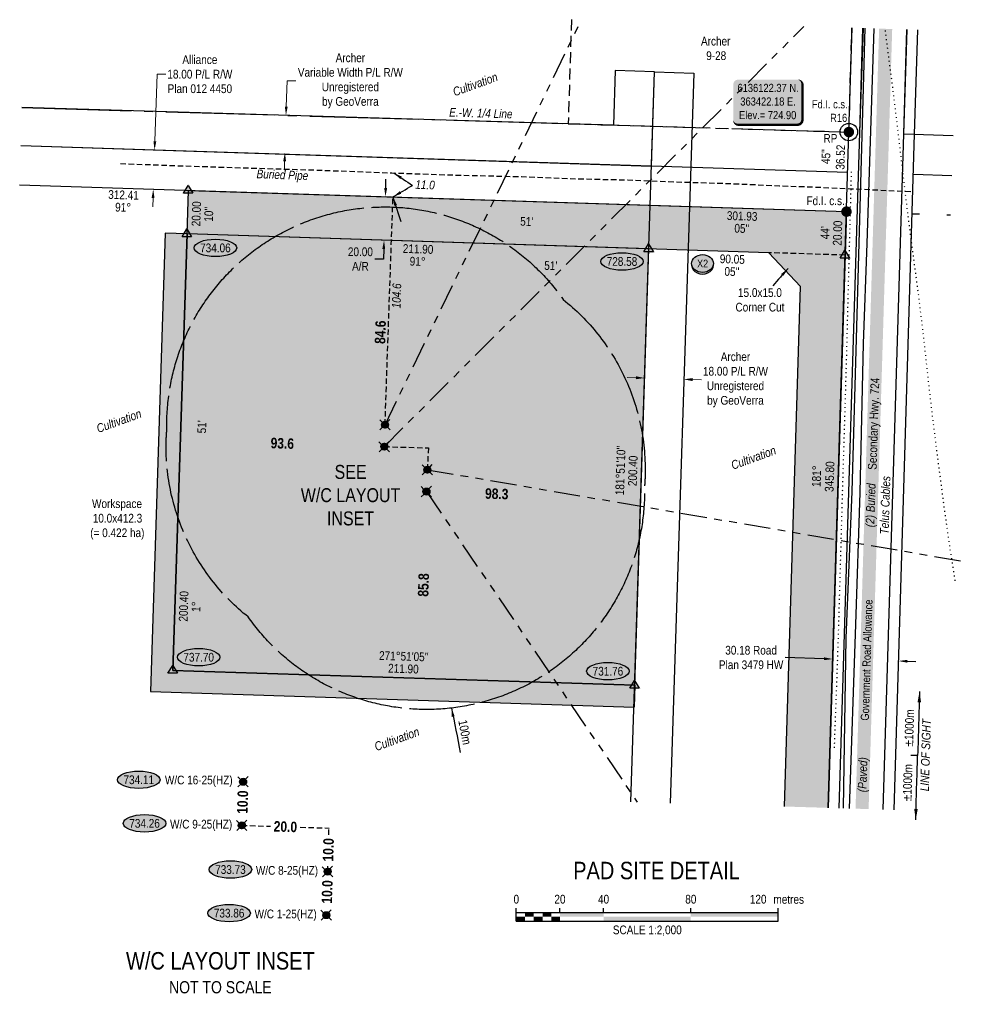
# Model space of a CAD drawing. Extents: x 360681 to 368577, y 6135146 to 6140704.
# Drawn here: x 360959 to 362044, y 6135168 to 6136285 of the extents above; entities that cross this region are included whole.
import ezdxf
from ezdxf.enums import TextEntityAlignment as Align

# ---------------------------------------------------------------- set-up
doc = ezdxf.new("R2010")
doc.units = 0
doc.header["$LTSCALE"] = 5
doc.header["$PDSIZE"] = 0.5
for name, pattern in [('foc-ACCESSROAD', [3.75, 2.5, -1.25]), ('foc-BUFFER', [16.75, 15, -1.75]), ('foc-DOT', [1, 0.2, -0.8]), ('foc-DRILLPATH', [14.75, 6, -1.75, 1.75, -1.75, 1.75, -1.75]), ('foc-QUARTERLINE', [33, 25, -3, 2, -3]), ('foc-TIELINE', [1.875, 1.25, -0.625]), ('foc-TOPO', [1, 0.2, -0.8]), ('foc-TRAV', [1.875, 1.25, -0.625]), ('UG_PIPE', [1.875, 1.25, -0.625])]:
    doc.linetypes.add(name, pattern=pattern)
doc.layers.get('Defpoints').update_dxf_attribs({"color": 9})
for name, color, linetype in [('35', 37, 'Continuous'), ('ABADATA-DRILL', 8, 'foc-DOT'), ('AS-PIPE-UG', 44, 'UG_PIPE'), ('AS-PIPE-UG-T', 44, 'Continuous'), ('AS-ROADS', 254, 'Continuous'), ('AS-TELEPHONE', 224, 'foc-TEL'), ('AS-TELEPHONE-T', 224, 'Continuous'), ('AUX-BUFFER', 7, 'foc-BUFFER'), ('DETAIL-T', 7, 'Continuous'), ('F-RW', 190, 'Continuous'), ('F-WS', 190, 'foc-ACCESSROAD'), ('L-2', 7, 'Continuous'), ('L-BD', 7, 'Continuous'), ('L-BD1', 253, 'Continuous'), ('L-MON', 1, 'Continuous'), ('L-QSEC', 8, 'foc-QUARTERLINE'), ('L-ROAD-T', 7, 'Continuous'), ('L-SEC', 7, 'Continuous'), ('L-TITLEDB', 4, 'Continuous'), ('L-TITLEDB-T', 4, 'Continuous'), ('P-CROSSINGS', 250, 'Continuous'), ('P-ELEVATION', 7, 'Continuous'), ('P-PDRILLPATH', 12, 'foc-DRILLPATH'), ('P-PROPOSED', 10, 'Continuous'), ('P-PROPOSED-H', 21, 'Continuous'), ('P-TEMP-BLUE', 146, 'Continuous'), ('P-TEMP-BLUE-T', 146, 'Continuous'), ('P-TRAV', 4, 'foc-TRAV'), ('P-TXT', 4, 'Continuous'), ('T-TIE', 201, 'foc-TIELINE'), ('T-VEGETATION CHANGE', 104, 'foc-TOPO')]:
    doc.layers.add(name, color=color, linetype=linetype)
for name, color, linetype, lineweight in [('F-RW-T', 190, 'Continuous', 9), ('F-WS-T', 190, 'Continuous', 9), ('T-TEXT', 48, 'Continuous', 18), ('T-TIE-T', 201, 'Continuous', 18)]:
    doc.layers.add(name, color=color, linetype=linetype, lineweight=lineweight)
doc.layers.add('P-TEMP-BLUE-H', color=7, linetype='Continuous', true_color=0x99e6ff)
doc.styles.add('80', font='ARIALN.TTF', dxfattribs={"height": 10})
doc.styles.add('80CG', font='ARIALN.TTF', dxfattribs={"height": 10})
doc.styles.add('80L', font='ARIALN.TTF', dxfattribs={"height": 10})
doc.styles.add('80LS', font='ARIALNI.TTF', dxfattribs={"height": 10})
doc.styles.add('BOLD', font='ARIALNB.TTF')
doc.styles.add('Crossing', font='ARIALN.TTF', dxfattribs={"height": 10})
doc.styles.add('foc-LtypeFont', font='ARIALN.TTF', dxfattribs={"height": 7.35})
doc.linetypes.add('foc-TEL', pattern='A,2,-1,["T",foc-LtypeFont,S=0.2,R=0,X=-0.425,Y=-0.75],-1.24,8', length=12.24)
doc.dimstyles.new('CG2011', dxfattribs={"dimscale": 5, "dimtxt": 9, "dimasz": 2, "dimexe": 0.2, "dimexo": 0.0625, "dimgap": 0.5, "dimtad": 0, "dimtih": 1, "dimtoh": 1, "dimzin": 0, "dimdsep": 46, "dimtxsty": '80CG', "dimcen": 0.1, "dimse1": 1, "dimse2": 1, "dimclrd": 256, "dimclrt": 256, "dimaunit": 1, "dimadec": 4, "dimazin": 0, "dimtfac": 0.06, "dimtofl": 0, "dimtmove": 0, "dimatfit": 1, "dimfxl": 0.2, "dimtolj": 1, "dimtzin": 0, "dimlwd": -1, "dimarcsym": 0})
doc.dimstyles.new('COMPASS', dxfattribs={"dimscale": 5, "dimtxt": 10, "dimasz": 2.5, "dimexe": 0.2, "dimexo": 0.0625, "dimgap": 0.5, "dimtad": 0, "dimtih": 1, "dimtoh": 1, "dimzin": 0, "dimdsep": 46, "dimtxsty": '80', "dimcen": 0.1, "dimse1": 1, "dimse2": 1, "dimclrd": 256, "dimclrt": 256, "dimaunit": 1, "dimadec": 4, "dimazin": 0, "dimtfac": 0.06, "dimtofl": 0, "dimtmove": 0, "dimatfit": 1, "dimfxl": 0.2, "dimtolj": 1, "dimtzin": 0, "dimlwd": -1, "dimarcsym": 0})
doc.dimstyles.new('Compass 5 000', dxfattribs={"dimscale": 5, "dimtxt": 9, "dimasz": 2, "dimexe": 0.2, "dimexo": 0.0625, "dimgap": 0.5, "dimtad": 0, "dimtih": 1, "dimtoh": 1, "dimzin": 0, "dimdsep": 46, "dimtxsty": '80CG', "dimcen": 0.1, "dimse1": 1, "dimse2": 1, "dimclrd": 256, "dimclrt": 256, "dimaunit": 1, "dimadec": 4, "dimazin": 0, "dimtfac": 0.06, "dimtofl": 0, "dimtmove": 0, "dimatfit": 1, "dimfxl": 0.2, "dimtolj": 1, "dimtzin": 0, "dimlwd": -1, "dimarcsym": 0})

# ---------------------------------------------------------------- blocks, each defined once
blk = doc.blocks.new('WC')
at = {"layer": 'L-MON'}
h = blk.add_hatch(color=255, dxfattribs=at)
h.dxf.hatch_style = 1
edge = h.paths.add_edge_path()
edge.add_arc((0, 0), 0.9, 0, 360)
at = {"layer": 'L-MON', "color": 240, "flags": 128}
for points in [[(-0.62, 0.5), (-1.23, 1.12)], [(0.52, 0.61), (1.13, 1.21)], [(-1.18, -1.18), (-0.56, -0.57)], [(1.16, -1.18), (0.56, -0.57)]]:
    blk.add_lwpolyline(points, dxfattribs=at)
at = {"layer": 'L-MON', "color": 240}
for radius in [0.8, 0.373]:
    blk.add_circle((0, 0), radius, dxfattribs=at)
blk = doc.blocks.new('*D497')
at = {"layer": 'Defpoints', "color": 0, "transparency": 16777216}
for p in [(361086.4, 6136136.2), (361084.9, 6136091.2), (361112.6, 6136090.3)]:
    blk.add_point(p, dxfattribs=at)
at = {"layer": 'F-RW-T', "transparency": 16777216}
for p, q in [((361114.4, 6136145.3), (361116.9, 6136222.2)), ((361116.9, 6136222.2), (361126.9, 6136222.2)), ((361112.3, 6136080.3), (361112, 6136070.3))]:
    blk.add_line(p, q, dxfattribs=at)
for points in [[(361112.8, 6136145.3), (361116.1, 6136145.2), (361114.1, 6136135.3)], [(361110.7, 6136080.4), (361114, 6136080.3), (361112.6, 6136090.3)]]:
    blk.add_solid(points, dxfattribs=at)
at = {"layer": 'F-RW-T', "transparency": 16777216, "insert": (361166, 6136222.2), "char_height": 10, "attachment_point": 5, "style": '80CG'}
blk.add_mtext('\\A1;Alliance\\P18.00 P/L R/W\\PPlan 012 4450', dxfattribs=at)
blk = doc.blocks.new('*D496')
at = {"layer": 'Defpoints', "color": 0, "transparency": 16777216}
for p in [(361012.7, 6136182.7), (361264.7, 6136175.1), (361011.5, 6136139.8)]:
    blk.add_point(p, dxfattribs=at)
at = {"layer": 'F-RW-T', "transparency": 16777216}
for p, q in [((361265, 6136185.1), (361265.9, 6136214.5)), ((361265.9, 6136214.5), (361275.9, 6136214.5)), ((361263.2, 6136122.3), (361262.9, 6136112.3))]:
    blk.add_line(p, q, dxfattribs=at)
for points in [[(361263.4, 6136185.2), (361266.7, 6136185.1), (361264.7, 6136175.1)], [(361261.5, 6136122.4), (361264.8, 6136122.3), (361263.5, 6136132.3)]]:
    blk.add_solid(points, dxfattribs=at)
at = {"layer": 'F-RW-T', "transparency": 16777216, "insert": (361338.5, 6136214.5), "char_height": 10, "attachment_point": 5, "style": '80CG'}
blk.add_mtext('\\A1;Archer\\PVariable Width P/L R/W\\PUnregistered\\Pby GeoVerra', dxfattribs=at)
blk = doc.blocks.new('*D495')
at = {"layer": 'Defpoints', "color": 0, "transparency": 16777216}
for p in [(361399.4, 6136081.1), (361377.1, 6136031.8), (361397.8, 6136031.1)]:
    blk.add_point(p, dxfattribs=at)
at = {"layer": 'P-TXT', "transparency": 16777216}
for p, q in [((361379, 6136091.7), (361379.3, 6136101.7)), ((361376.7, 6136021.8), (361376.4, 6136010.2)), ((361376.4, 6136010.2), (361366.4, 6136010.2))]:
    blk.add_line(p, q, dxfattribs=at)
for points in [[(361377.3, 6136091.8), (361380.7, 6136091.7), (361378.7, 6136081.7)], [(361375.1, 6136021.8), (361378.4, 6136021.7), (361377.1, 6136031.8)]]:
    blk.add_solid(points, dxfattribs=at)
at = {"layer": 'P-TXT', "transparency": 16777216, "insert": (361350, 6136010.2), "char_height": 10, "attachment_point": 5, "style": '80CG'}
blk.add_mtext('\\A1;20.00\\PA/R', dxfattribs=at)
blk = doc.blocks.new('*U498')
at = {"layer": '35', "color": 3}
blk.add_circle((0, 0), 10, dxfattribs=at)
at = {"layer": '35', "color": 3, "style": '80'}
blk.add_attdef('RP_001', (-29.1, -12.2), '', height=10, dxfattribs=at)
blk = doc.blocks.new('xing2')
h = blk.add_hatch(color=50)
h.dxf.hatch_style = 1
edge = h.paths.add_edge_path()
edge.add_ellipse((0, 0), major_axis=(-12.5, 0), ratio=0.816297, start_angle=0, end_angle=360)
h = blk.add_hatch(color=250)
h.dxf.hatch_style = 1
edge = h.paths.add_edge_path()
edge.add_ellipse((0, -2), major_axis=(-12.5, 0), ratio=0.816297, start_angle=0, end_angle=180)
edge.add_line((12.5, -2), (12.5, 0))
edge.add_ellipse((0, 0), major_axis=(-12.5, 0), ratio=0.816297, start_angle=0, end_angle=180, ccw=False)
edge.add_line((-12.5, 0), (-12.5, -2))
at = {"color": 250}
blk.add_ellipse((0, 0), major_axis=(-12.5, 0), ratio=0.816297, dxfattribs=at)
blk.add_ellipse((0, -2), major_axis=(-12.5, 0), ratio=0.816297, start_param=0, end_param=3.141593, dxfattribs=at)
at = {"color": 250, "style": 'Crossing'}
blk.add_attdef('CROSSING', text='', height=9, dxfattribs=at).set_placement((0.1, 0), align=Align.MIDDLE_CENTER)
at = {"color": 250, "style": 'Crossing', "flags": 1}
for tag, p in [('OWNER', (0.1, -12.5)), ('DESCRIPTION', (0.1, -25.8)), ('LOCATION', (0.1, -39.3)), ('DWG_REF', (0.1, -52.8))]:
    blk.add_attdef(tag, text='', height=9, dxfattribs=at).set_placement(p, align=Align.MIDDLE_CENTER)
blk = doc.blocks.new('fdia')
at = {"color": 255, "const_width": 1}
blk.add_lwpolyline([(-0.5, 0, 1), (0.5, 0, 1)], format="xyb", close=True, dxfattribs=at)
blk = doc.blocks.new('Fdiaa')
blk.add_blockref('fdia', (0, 0))
blk = doc.blocks.new('fdib')
at = {"color": 1, "const_width": 1.6}
blk.add_lwpolyline([(-0.4, 0, 1), (0.4, 0, 1)], format="xyb", close=True, dxfattribs=at)
at = {"color": 1}
blk.add_circle((0, 0), 0.8, dxfattribs=at)
blk = doc.blocks.new('Fdibb')
blk.add_blockref('fdib', (0, 0))
blk = doc.blocks.new('fdicc')
for name in ['Fdibb', 'Fdiaa']:
    blk.add_blockref(name, (0, 0))
blk = doc.blocks.new('FDI')
blk.add_blockref('fdicc', (0, 0))
blk = doc.blocks.new('TRIA')
blk.add_hatch(color=255).paths.add_polyline_path([(-0.04, 1.52), (-1.47, -0.87), (1.39, -0.87)])
blk = doc.blocks.new('TRIAA')
blk.add_blockref('TRIA', (0, 0))
blk = doc.blocks.new('TRIB')
at = {"color": 1}
blk.add_lwpolyline([(-1.12, -0.67), (-0.04, 1.13), (1.04, -0.67)], close=True, dxfattribs=at)
blk = doc.blocks.new('TRIBB')
blk.add_blockref('TRIB', (0, 0))
blk = doc.blocks.new('TRICC')
for name in ['TRIAA', 'TRIBB']:
    blk.add_blockref(name, (0, 0))
blk = doc.blocks.new('plspike')
blk.add_blockref('TRICC', (0, 0))
blk = doc.blocks.new('*U485')
h = blk.add_hatch(color=254)
edge = h.paths.add_edge_path()
edge.add_line((-36.5, -28.5), (36.5, -28.5))
edge.add_arc((36.5, -22.5), 6, 270, 360)
edge.add_line((42.5, -22.5), (42.5, 21))
edge.add_arc((36.5, 21), 6, 0, 90)
edge.add_line((36.5, 27), (-36.5, 27))
edge.add_arc((-36.5, 21), 6, 90, 180)
edge.add_line((-42.5, 21), (-42.5, -22.5))
edge.add_arc((-36.5, -22.5), 6, 180, 270)
at = {"color": 1, "flags": 128}
blk.add_lwpolyline([(-36.5, -28.5, 3, 3, 0), (36.5, -28.5, 3, 3, 0.414214), (42.5, -22.5, 3, 3, 0), (42.5, 21, 3, 0, 0.414214), (36.5, 27, 0, 0, 0), (-36.5, 27, 0, 0, 0.414214), (-42.5, 21, 0, 0, 0), (-42.5, -22.5, 0, 3, 0.414214)], format="xyseb", close=True, dxfattribs=at)
blk.add_lwpolyline([(-36.3, -24.2, 0, 10, 0), (0, 0, 5, 5, 0)], format="xyseb", dxfattribs=at)
at = {"color": 1, "style": '80'}
blk.add_attdef('ENTER_TEXT_001', (-36, -5), '', height=10, dxfattribs=at)
blk = doc.blocks.new('*D499')
at = {"layer": 'Defpoints', "color": 0, "transparency": 16777216}
for p in [(361891.3, 6135546.1), (361891.4, 6135551.5), (361966.7, 6135543.8)]:
    blk.add_point(p, dxfattribs=at)
at = {"layer": 'L-TITLEDB-T', "transparency": 16777216}
for p, q in [((361881.4, 6135551.8), (361836.8, 6135553.2)), ((361976.9, 6135548.9), (361986.8, 6135548.6))]:
    blk.add_line(p, q, dxfattribs=at)
for points in [[(361881.5, 6135553.5), (361881.4, 6135550.2), (361891.4, 6135551.5)], [(361976.9, 6135550.6), (361976.8, 6135547.3), (361966.9, 6135549.2)]]:
    blk.add_solid(points, dxfattribs=at)
at = {"layer": 'L-TITLEDB-T', "transparency": 16777216, "insert": (361797.8, 6135553.2), "char_height": 10, "attachment_point": 5, "style": '80CG'}
blk.add_mtext('\\A1;30.18 Road\\PPlan 3479 HW', dxfattribs=at)
blk = doc.blocks.new('*D500')
at = {"layer": 'Defpoints', "color": 0, "transparency": 16777216}
for p in [(361676.2, 6135885.2), (361721.1, 6135883.8), (361720.8, 6135872.3)]:
    blk.add_point(p, dxfattribs=at)
at = {"layer": 'F-RW-T', "transparency": 16777216}
for p, q in [((361665.8, 6135874.1), (361655.8, 6135874.4)), ((361730.8, 6135872), (361740.8, 6135871.7))]:
    blk.add_line(p, q, dxfattribs=at)
for points in [[(361665.9, 6135875.8), (361665.7, 6135872.4), (361675.8, 6135873.8)], [(361730.8, 6135873.7), (361730.7, 6135870.3), (361720.8, 6135872.3)]]:
    blk.add_solid(points, dxfattribs=at)
at = {"layer": 'F-RW-T', "transparency": 16777216, "insert": (361779.9, 6135871.7), "char_height": 10, "attachment_point": 5, "style": '80CG'}
blk.add_mtext('\\A1;Archer\\P18.00 P/L R/W\\PUnregistered\\Pby GeoVerra', dxfattribs=at)
blk = doc.blocks.new('we')
at = {"layer": 'P-ELEVATION'}
h = blk.add_hatch(color=111, dxfattribs=at)
h.dxf.hatch_style = 1
edge = h.paths.add_edge_path()
edge.add_ellipse((0, 0), major_axis=(-24.4, 0), ratio=0.410256, start_angle=0, end_angle=360)
at = {"layer": 'P-ELEVATION', "color": 7, "flags": 128}
blk.add_lwpolyline([(0, 0, 12.5, 0, 0), (-12.4, -6.4, 0, 0, 0)], format="xyseb", dxfattribs=at)
at = {"layer": 'P-ELEVATION', "color": 7}
blk.add_ellipse((0, 0), major_axis=(-24.4, 0), ratio=0.410256, dxfattribs=at)
at = {"layer": 'P-ELEVATION', "style": '80'}
blk.add_attdef('ELEVATION', text='', height=10, dxfattribs=at).set_placement((0, 0), align=Align.MIDDLE_CENTER)
blk = doc.blocks.new('*U376')
at = {"color": 0}
for p, q in [((-150, 0), (-150, 15)), ((-100, 10), (-100, 15)), ((-50, 10), (-50, 15)), ((50, 10), (50, 15)), ((150.2, 0), (150.2, 15)), ((-150, 10), (150.2, 10)), ((-150, 0), (150.2, 0))]:
    blk.add_line(p, q, dxfattribs=at)
for points in [[(-150, 5), (-140, 5), (-150, 0), (-140, 0)], [(-140, 10), (-130, 10), (-140, 5), (-130, 5)], [(-130, 5), (-120, 5), (-130, 0), (-120, 0)], [(-120, 10), (-110, 10), (-120, 5), (-110, 5)], [(-110, 5), (-100, 5), (-110, 0), (-100, 0)], [(-100, 10), (-50, 10), (-100, 5), (-50, 5)], [(-50, 5), (50, 5), (-50, 0), (50, 0)], [(50, 10), (150.2, 10), (50, 5), (150.2, 5)]]:
    blk.add_solid(points, dxfattribs=at)
at = {"color": 0, "style": '80'}
blk.add_text('metres', height=10, dxfattribs=at).set_placement((162.2, 20), align=Align.CENTER)
at = {"color": 0, "char_height": 10, "style": '80'}
for s, insert, attachment_point in [('0', (-150, 30.2), 2), ('20', (-100, 30.2), 2), ('40', (-50, 30.2), 2), ('80', (50, 30.2), 2), ('120', (136.7, 30.2), 3), ('SCALE 1:2,000', (0.1, -5), 2)]:
    blk.add_mtext(s, dxfattribs=dict(at, insert=insert, attachment_point=attachment_point))

msp = doc.modelspace()

# ---------------------------------------------------------------- hatches: boundary and pattern name
at = {"layer": 'P-PROPOSED-H'}
h = msp.add_hatch(color=256, dxfattribs=at)
h.dxf.hatch_style = 1
h.paths.add_polyline_path([(361151.274, 6136039.062), (361152.887, 6136089.032), (361907.111, 6136064.652), (361886.225, 6135380.824), (361836.262, 6135382.345), (361854.447, 6135978.826), (361818.109, 6136017.52)])
h = msp.add_hatch(color=256, dxfattribs=at)
h.dxf.hatch_style = 1
h.paths.add_polyline_path([(361680.604, 6136021.955), (361151.274, 6136039.062), (361135.114, 6135538.477), (361664.436, 6135521.36)])
at = {"layer": 'P-TEMP-BLUE-H'}
h = msp.add_hatch(color=256, dxfattribs=at)
h.dxf.hatch_style = 1
h.paths.add_polyline_path([(361664.436, 6135521.36), (361663.603, 6135496.381), (361664.436, 6135521.36), (361135.114, 6135538.477), (361151.274, 6136039.062), (361126.294, 6136039.864), (361109.328, 6135514.305), (361663.603, 6135496.381)])

# ---------------------------------------------------------------- linework, layer by layer
msp.add_line((361988.68, 6135440.7), (361980.802, 6135440.941))
at = {"layer": 'ABADATA-DRILL', "flags": 128}
msp.add_lwpolyline([(362031.697, 6135641.326), (362025.499, 6135681.079), (362018.746, 6135728.91), (362012.521, 6135776.849), (362006.419, 6135824.71), (362000.875, 6135872.804), (361995.692, 6135920.461), (361989.914, 6135968.287), (361983.514, 6136016.232), (361977.26, 6136064.023), (361971.59, 6136112.096), (361965.92, 6136160.168), (361959.981, 6136208.475), (361953.803, 6136256.288), (361951.508, 6136274.279)], dxfattribs=at)
at = {"layer": 'AS-PIPE-UG', "flags": 128}
msp.add_lwpolyline([(361075.036, 6136119.812), (361148.134, 6136117.03), (361305.251, 6136112.107), (361385.884, 6136109.032), (361449.829, 6136106.815), (361534.674, 6136104.755), (361598.549, 6136102.295), (361656.379, 6136101.005), (361719.451, 6136098.5), (361778.606, 6136096.662), (361830.444, 6136094.327), (361871.404, 6136092.822), (361912.359, 6136090.937), (361982.314, 6136087.61)], dxfattribs=at)
at = {"layer": 'AS-ROADS', "const_width": 14.996, "flags": 128}
msp.add_lwpolyline([(361952.033, 6136274.263), (361924.998, 6135379.644)], dxfattribs=at)
at = {"layer": 'AS-TELEPHONE', "flags": 128}
for points in [[(361903.771, 6135380.29), (361906.931, 6135575.572), (361913.719, 6135743.625), (361918.134, 6135905.247), (361921.479, 6136028.58), (361928.641, 6136274.96)], [(361910.631, 6135380.082), (361917.841, 6135591.082), (361922.666, 6135742.532), (361926.596, 6135913.377), (361930.861, 6136028.027), (361938.952, 6136274.653)]]:
    msp.add_lwpolyline(points, dxfattribs=at)
at = {"layer": 'AUX-BUFFER', "color": 251, "linetype": 'foc-BUFFER', "flags": 128}
msp.add_lwpolyline([(361582.432, 6135963.889, -0.22808568), (361676.416, 6135768.58, -0.02016155), (361675.604, 6135748.448, -0.00485293), (361675.651, 6135743.597, -0.73235681), (361221.318, 6135599.779, -0.22806803), (361127.347, 6135795.077, -0.02008692), (361128.153, 6135815.134, -0.0049298), (361128.105, 6135820.062, -0.73234185)], format="xyb", close=True, dxfattribs=at)
at = {"layer": 'F-RW', "flags": 128}
for points in [[(360960.73, 6136140.282), (361683.66, 6136116.896), (361687.158, 6136225.034), (361642.195, 6136226.488), (361640.172, 6136163.968), (360962.148, 6136184.158)], [(361660.087, 6135387.706), (361687.174, 6136225.033), (361732.138, 6136223.575), (361705.054, 6135386.338)], [(361908.443, 6136109.62), (360960.729, 6136140.246)], [(362027.889, 6136105.759), (361983.835, 6136107.183)], [(360959.276, 6136095.282), (361907.073, 6136064.654)], [(361982.467, 6136062.216), (361990.683, 6136061.951)], [(362021.98, 6136060.939), (362026.435, 6136060.795)]]:
    msp.add_lwpolyline(points, dxfattribs=at)
at = {"layer": 'F-WS'}
msp.add_lwpolyline([(361591.831, 6136284.991), (361588.271, 6136165.463), (361909.854, 6136155.885), (361913.414, 6136275.413)], dxfattribs=at)
at = {"layer": 'L-QSEC'}
for p, q in [((360962.146, 6136184.111), (361922.42, 6136155.51)), ((361972.678, 6136153.854), (362029.384, 6136152.021))]:
    msp.add_line(p, q, dxfattribs=at)
at = {"layer": 'L-SEC'}
for p, q in [((361922.419, 6136155.502), (361926.057, 6136275.037)), ((361922.42, 6136155.51), (361926.451, 6136275.025)), ((361972.677, 6136153.815), (361976.715, 6136273.528)), ((361972.682, 6136153.973), (361976.321, 6136273.54)), ((361898.833, 6135380.441), (361922.419, 6136155.502)), ((361949.096, 6135378.911), (361972.682, 6136153.973))]:
    msp.add_line(p, q, dxfattribs=at)
at = {"layer": 'L-TITLEDB', "flags": 128}
for points in [[(361909.854, 6136155.885), (361913.491, 6136275.411)], [(361985.248, 6136153.59), (361988.886, 6136273.166)], [(361886.225, 6135380.824), (361909.854, 6136155.885)], [(361961.661, 6135378.529), (361985.248, 6136153.59)]]:
    msp.add_lwpolyline(points, dxfattribs=at)
at = {"layer": 'P-PDRILLPATH'}
for p, q in [((361378.259, 6135820.252), (361603.402, 6136284.647)), ((361377.451, 6135795.272), (361858.428, 6136277.051)), ((361426.603, 6135768.677), (362043.545, 6135663.121)), ((361425.795, 6135743.697), (361667.165, 6135387.491))]:
    msp.add_line(p, q, dxfattribs=at)
at = {"layer": 'P-PROPOSED', "flags": 128}
msp.add_lwpolyline([(361836.262, 6135382.345), (361854.447, 6135978.826), (361818.109, 6136017.52), (361151.274, 6136039.062), (361152.887, 6136089.032), (361907.111, 6136064.652), (361886.225, 6135380.824)], dxfattribs=at)
msp.add_lwpolyline([(361680.604, 6136021.955), (361151.274, 6136039.062), (361135.114, 6135538.477), (361664.436, 6135521.36), (361680.604, 6136021.955)], close=True, dxfattribs=at)
at = {"layer": 'P-TEMP-BLUE', "flags": 128}
msp.add_lwpolyline([(361664.436, 6135521.36), (361663.603, 6135496.381), (361664.436, 6135521.36), (361135.114, 6135538.477), (361151.274, 6136039.062), (361126.294, 6136039.864), (361109.328, 6135514.305), (361663.603, 6135496.381)], close=True, dxfattribs=at)
at = {"layer": 'P-TRAV'}
msp.add_line((361905.549, 6136014.695), (361818.109, 6136017.52), dxfattribs=at)
at = {"layer": 'T-TIE', "flags": 128}
for points in [[(361378.266, 6135820.247), (361387.324, 6136081.449)], [(361377.404, 6135795.095), (361427.881, 6135793.687)], [(361427.881, 6135793.687), (361426.801, 6135768.642)]]:
    msp.add_lwpolyline(points, dxfattribs=at)
at = {"layer": 'T-VEGETATION CHANGE', "flags": 128}
msp.add_lwpolyline([(361893.379, 6135449.637), (361897.784, 6135571.187), (361902.726, 6135743.665), (361906.656, 6135873.28), (361912.924, 6136111.99)], dxfattribs=at)

# ---------------------------------------------------------------- block references
at = {"layer": 'DETAIL-T'}
ref = msp.add_blockref('*U485', (361816.979, 6136190.864), dxfattribs=dict(at, xscale=0.9326618157486495, yscale=0.9326618157486495, zscale=0.9326618157486495))
ref.add_attrib('ENTER_TEXT_001', '6136122.37 N.', (361782.195, 6136201.844), dxfattribs={"layer": '0', "color": 1, "height": 9.32662, "style": '80'})
ref.add_attrib('ENTER_TEXT_002', '363422.18 E.', (361785.437, 6136186.261), dxfattribs={"layer": '0', "color": 1, "height": 9.32662, "style": '80'})
ref.add_attrib('ENTER_TEXT_003', 'Elev.= 724.90', (361783.996, 6136170.679), dxfattribs={"layer": '0', "color": 1, "height": 9.32662, "style": '80'})
at = {"layer": 'L-2'}
msp.add_blockref('*U376', (361678.721, 6135250.866), dxfattribs=at)
at = {"layer": 'L-MON'}
for name, p, xscale, yscale, zscale in [('FDI', (361909.854, 6136155.885), 4.998586300000009, 4.998586300000009, 4.998586300000009), ('plspike', (361152.869, 6136089.015), 4.998586300000009, 4.998586300000009, 4.998586300000009), ('FDI', (361907.111, 6136064.652), 4.998586300000009, 4.998586300000009, 4.998586300000009), ('plspike', (361151.254, 6136039.073), 4.998586300000009, 4.998586300000009, 4.998586300000009), ('plspike', (361680.578, 6136021.963), 4.998586300000009, 4.998586300000009, 4.998586300000009), ('plspike', (361905.549, 6136014.695), 4.998586300000009, 4.998586300000009, 4.998586300000009), ('WC', (361378.266, 6135820.247), 4.998586300000009, 4.998586300000009, 4.998586300000009), ('WC', (361377.404, 6135795.095), 4.998586300000009, 4.998586300000009, 4.998586300000009), ('WC', (361426.801, 6135768.642), 4.998586300000009, 4.998586300000009, 4.998586300000009), ('WC', (361425.721, 6135743.597), 4.998586300000009, 4.998586300000009, 4.998586300000009), ('plspike', (361135.072, 6135538.476), 4.998586300000009, 4.998586300000009, 4.998586300000009), ('plspike', (361664.396, 6135521.366), 4.998586300000009, 4.998586300000009, 4.998586300000009), ('WC', (361215.603, 6135410.691), 4.998586300000011, 4.998586300000011, 4.998586300000011), ('WC', (361214.088, 6135360.721), 4.998586300000011, 4.998586300000011, 4.998586300000011), ('WC', (361310.978, 6135257.761), 4.998586300000011, 4.998586300000011, 4.998586300000011)]:
    msp.add_blockref(name, p, dxfattribs=dict(at, xscale=xscale, yscale=yscale, zscale=zscale))
at = {"layer": 'P-CROSSINGS', "xscale": 0.99971726, "yscale": 0.99971726, "zscale": 0.99971726}
msp.add_blockref('xing2', (361742.139, 6136005.084), dxfattribs=at).add_auto_attribs({'CROSSING': 'X2'})
at = {"layer": 'P-ELEVATION', "xscale": 0.99971726, "yscale": 0.99971726, "zscale": 0.99971726}
for p, values in [((361183.819, 6136023.026), {'ELEVATION': '734.06'}), ((361649.817, 6136007.462), {'ELEVATION': '728.58'}), ((361164.634, 6135553.59), {'ELEVATION': '737.70'}), ((361633.707, 6135537.545), {'ELEVATION': '731.76'}), ((361095.946, 6135413.038), {'ELEVATION': '734.11'}), ((361102.635, 6135363.068), {'ELEVATION': '734.26'}), ((361201.055, 6135310.073), {'ELEVATION': '733.73'}), ((361199.525, 6135260.108), {'ELEVATION': '733.86'})]:
    msp.add_blockref('we', p, dxfattribs=at).add_auto_attribs(values)

# ---------------------------------------------------------------- texts
at = {"rotation": 88.245408, "style": '80'}
for s, insert, char_height, width, attachment_point in [('%%P1000m', (361978.499, 6135451.014), 9.9972, 42.09931, 4), ('\\pi6.3741;{\\fArial Narrow|b0|i1|c0|p34;LINE OF SIGH\\T1.55;T}', (361991.313, 6135393.719), 9.99717, 99.31984, 1), ('%%P1000m', (361977.887, 6135431.029), 9.9972, 42.09931, 6)]:
    msp.add_mtext(s, dxfattribs=dict(at, insert=insert, char_height=char_height, width=width, attachment_point=attachment_point))
at = {"layer": 'AS-PIPE-UG-T', "insert": (361231.243, 6136113.013), "char_height": 9.99717, "attachment_point": 1, "rotation": 357.794474, "style": '80L'}
msp.add_mtext_dynamic_manual_height_columns('{\\fArial Narrow|b0|i1|c0|p34;Buried Pipe}', width=59.03588, gutter_width=50, heights=[0], dxfattribs=at)
at = {"layer": 'AS-TELEPHONE-T', "insert": (361928.538, 6135689.211), "char_height": 9.99717, "attachment_point": 1, "rotation": 88.25083, "style": '80L'}
msp.add_mtext_dynamic_manual_height_columns('\\pi13.729;{\\fArial Narrow|b0|i1|c0|p34;(2) Buried \\P\\pi5.972;Telus Cables}', width=77.32787, gutter_width=50, heights=[0], dxfattribs=at)
at = {"layer": 'AUX-BUFFER', "insert": (361471.954, 6135482.565), "char_height": 9.9972, "attachment_point": 1, "rotation": 281.057466, "style": '80L'}
msp.add_mtext_dynamic_manual_height_columns('100m', width=6.84691, gutter_width=45, heights=[0], dxfattribs=at)
at = {"layer": 'DETAIL-T', "color": 3, "attachment_point": 5, "style": '80CG'}
for s, insert, char_height, width in [('SEE\\PW/C LAYOUT\\PINSET', (361338.7, 6135739.343), 15.9955, 137.59908), ('PAD SITE DETAIL', (361689.38, 6135308.814), 20, 217.10814), ('W/C LAYOUT INSET\\P{\\H0.7x;NOT TO SCALE}', (361189.498, 6135191.649), 19.99435, 232.24791)]:
    msp.add_mtext(s, dxfattribs=dict(at, insert=insert, char_height=char_height, width=width))
at = {"layer": 'F-WS-T', "insert": (361736.063, 6136265.142), "char_height": 9.99717, "attachment_point": 1, "style": '80L'}
msp.add_mtext_dynamic_manual_height_columns('\\pi4.3212;Archer\\P\\pi10.292;9-28', width=42.52773, gutter_width=50, heights=[0], dxfattribs=at)
at = {"layer": 'L-BD', "style": '80L'}
for s, p in [('312.41', (361078.501, 6136083.784)), ('91°', (361078.041, 6136069.545))]:
    msp.add_text(s, height=9.9972, rotation=358.1491, dxfattribs=at).set_placement(p, align=Align.MIDDLE)
at = {"layer": 'L-BD', "color": 3, "style": 'BOLD'}
for s, rotation, p in [('84.6', 88.1502, (361372.829, 6135926.359)), ('93.6', 358.1489, (361260.523, 6135798.868)), ('98.3', 358.1489, (361506.279, 6135740.991)), ('85.8', 88.1502, (361422.256, 6135636.45))]:
    msp.add_text(s, height=11.9966, rotation=rotation, dxfattribs=at).set_placement(p, align=Align.MIDDLE)
at = {"layer": 'L-BD', "char_height": 9.99717, "attachment_point": 1, "style": '80L'}
for s, width, insert in [('W/C 16-25(HZ)', 77.59266, (361125.979, 6135417.755)), ('W/C 9-25(HZ)', 70.67299, (361131.828, 6135367.116)), ('W/C 1-25(HZ)', 70.67299, (361228.718, 6135264.156))]:
    msp.add_mtext_dynamic_manual_height_columns(s, width=width, gutter_width=50, heights=[0], dxfattribs=dict(at, insert=insert))
at = {"layer": 'L-BD', "color": 3, "char_height": 11.99661, "attachment_point": 1, "rotation": 88.246069, "style": '80L'}
for insert in [(361208.55, 6135374.221), (361305.44, 6135271.261)]:
    msp.add_mtext_dynamic_manual_height_columns('{\\fArial Narrow|b1|i0|c0|p34;10.0}', width=26.20731, gutter_width=50, heights=[0], dxfattribs=dict(at, insert=insert))
at = {"layer": 'L-BD', "color": 3, "char_height": 11.99661, "attachment_point": 5, "style": '80L', "bg_fill": 3, "box_fill_scale": 1.1, "bg_fill_color": 256, "bg_fill_transparency": 0}
for s, insert, rotation in [('{\\fArial Narrow|b1|i0|c0|p34;20.0}', (361264.062, 6135359.19), 358.246069), ('{\\fArial Narrow|b1|i0|c0|p34;10.0}', (361313.273, 6135332.708), 88.246069)]:
    msp.add_mtext_dynamic_manual_height_columns(s, width=26.20731, gutter_width=50, heights=[0], dxfattribs=dict(at, insert=insert, rotation=rotation))
at = {"layer": 'L-BD1', "style": '80L'}
for s, height, rotation, p in [('20.00', 9.9972, 88.151, (361161.938, 6136062.122)), ("10''", 9.9972, 88.151, (361176.176, 6136061.662)), ("51'", 9.9972, 358.1491, (361540.636, 6136053.311)), ('301.93', 9.9972, 358.1491, (361787.524, 6136059.587)), ('05"', 9.9972, 358.1491, (361787.064, 6136045.348)), ("44'", 9.9972, 88.2401, (361882.612, 6136040.403)), ('20.00', 9.9972, 88.2401, (361896.851, 6136039.965)), ('211.90', 9.9972, 358.1489, (361416.119, 6136021.768)), ('90.05', 9.9972, 358.1489, (361776.281, 6136010.133)), ('91°', 9.9972, 358.1489, (361415.659, 6136007.529)), ("51'", 9.9972, 358.1489, (361568.21, 6136002.601)), ("05''", 9.9972, 358.1489, (361775.82, 6135995.894)), ("51'", 9.9972, 88.151, (361168.304, 6135817.796)), ("181°51'10''", 9.99717, 88.1502, (361648.014, 6135767.763)), ('200.40', 9.9972, 88.1502, (361662.253, 6135767.304)), ('181°', 9.9972, 88.2514, (361872.829, 6135761.157)), ('345.80', 9.9972, 88.2514, (361887.818, 6135760.7)), ('200.40', 9.9972, 88.151, (361147.407, 6135611.998)), ('1°', 9.9972, 88.151, (361161.645, 6135611.538)), ("271°51'05''", 9.99717, 358.1478, (361399.755, 6135554.701)), ('211.90', 9.9972, 358.1478, (361399.295, 6135540.462))]:
    msp.add_text(s, height=height, rotation=rotation, dxfattribs=at).set_placement(p, align=Align.MIDDLE)
at = {"layer": 'L-MON', "insert": (361857.742, 6136082.031), "char_height": 9.99717, "attachment_point": 1, "style": '80L'}
msp.add_mtext_dynamic_manual_height_columns('\\pi3.5195;Fd.I. c.s.', width=45.50628, gutter_width=50, heights=[0], dxfattribs=at)
at = {"layer": 'L-QSEC', "insert": (361451.979, 6136183.648), "char_height": 9.99717, "attachment_point": 1, "rotation": 358.294007, "style": '80L'}
msp.add_mtext_dynamic_manual_height_columns('{\\fArial Narrow|b0|i1|c0|p34;E.-W. 1/4 Line}', width=72.40559, gutter_width=50, heights=[0], dxfattribs=at)
at = {"layer": 'L-ROAD-T', "style": '80L'}
for s, height, p in [('Secondary Hwy. 724', 9.99717, (361938.232, 6135821.391)), ('Government Road Allowance', 9.32662, (361930.216, 6135550.294))]:
    msp.add_text(s, height=height, rotation=88.25083, dxfattribs=at).set_placement(p, align=Align.MIDDLE_CENTER)
at = {"layer": 'P-TEMP-BLUE-T', "insert": (361039.969, 6135734.68), "char_height": 9.99717, "attachment_point": 1, "style": '80L'}
msp.add_mtext_dynamic_manual_height_columns('\\pi2.4386;Workspace\\P\\pi3.2979;10.0x412.3\\P\\pi0.40306;(= 0.422 ha)', width=61.50518, gutter_width=50, heights=[0], dxfattribs=at)
at = {"layer": 'P-TXT', "insert": (361807.934, 6135963.357), "char_height": 10, "width": 56.04816, "attachment_point": 5, "style": '80CG'}
msp.add_mtext('\\A1;15.0x15.0\\PCorner Cut', dxfattribs=at)
at = {"layer": 'T-TEXT', "style": '80LS'}
for s, height, rotation, p in [('Cultivation', 10, 20, (361481.575, 6136210.651)), ('Cultivation', 10, 20, (361073.23, 6135824.542)), ('Cultivation', 10, 20, (361800.538, 6135782.393)), ('Cultivation', 10, 20, (361391.766, 6135459.706)), ('(Paved)', 9.9972, 88.25083, (361925.533, 6135418.882))]:
    msp.add_text(s, height=height, rotation=rotation, dxfattribs=at).set_placement(p, align=Align.MIDDLE_CENTER)
at = {"layer": 'T-TIE-T', "insert": (361413.186, 6136100.863), "char_height": 9.99717, "attachment_point": 1, "rotation": 357.794474, "style": '80L'}
msp.add_mtext_dynamic_manual_height_columns('{\\fArial Narrow|b0|i1|c0|p34;11.0}', width=59.03588, gutter_width=50, heights=[0], dxfattribs=at)
at = {"layer": 'T-TIE-T', "insert": (361386.407, 6135968.179), "char_height": 9.99717, "width": 11.12844, "attachment_point": 2, "rotation": 88.1502, "style": '80L'}
msp.add_mtext('{\\fArial Narrow|b0|i1|c0|p34;104.6}', dxfattribs=at)

# ---------------------------------------------------------------- dimensions: what is measured, and where the dimension line sits
at = {"layer": 'F-RW-T'}
for base, p1, p2, angle, text, picture, middle in [((361264.74, 6136175.147), (361011.457, 6136139.842), (361012.732, 6136182.652), 88.294007, 'Archer\\PVariable Width P/L R/W\\PUnregistered\\Pby GeoVerra', '*D496', (361338.499, 6136214.528)), ((361112.643, 6136090.326), (361086.359, 6136136.186), (361084.906, 6136091.222), 268.149114, 'Alliance\\P18.00 P/L R/W\\PPlan 012 4450', '*D497', (361165.99, 6136222.193))]:
    dim = msp.add_linear_dim(base=base, p1=p1, p2=p2, angle=angle, text=text, dimstyle='Compass 5 000', dxfattribs=at)
    dim.commit()
    dim.dimension.update_dxf_attribs({"geometry": picture, "text_midpoint": middle, "dimtype": 161})
dim = msp.add_aligned_dim(p1=(361676.168, 6135885.212), p2=(361721.145, 6135883.757), distance=-11.438, text='Archer\\P18.00 P/L R/W\\PUnregistered\\Pby GeoVerra', dimstyle='Compass 5 000', dxfattribs=at)
dim.commit()
dim.dimension.update_dxf_attribs({"geometry": '*D500', "text_midpoint": (361779.851, 6135871.678)})
at = {"layer": 'L-TITLEDB-T'}
dim = msp.add_linear_dim(base=(361891.425, 6135551.533), p1=(361966.69, 6135543.774), p2=(361891.259, 6135546.071), angle=178.255714, text='30.18 Road\\PPlan 3479 HW', dimstyle='Compass 5 000', dxfattribs=at)
dim.commit()
dim.dimension.update_dxf_attribs({"geometry": '*D499', "text_midpoint": (361797.812, 6135553.198), "dimtype": 161})
at = {"layer": 'P-TXT'}
dim = msp.add_linear_dim(base=(361377.069, 6136031.765), p1=(361399.402, 6136081.064), p2=(361397.788, 6136031.095), angle=268.148893, text='20.00\\PA/R', dimstyle='Compass 5 000', dxfattribs=at)
dim.commit()
dim.dimension.update_dxf_attribs({"geometry": '*D495', "text_midpoint": (361349.979, 6136010.154), "dimtype": 161})

# ---------------------------------------------------------------- leaders
at = {"path_type": 1}
for points in [[(361990.933, 6135514.248), (361988.68, 6135440.7)], [(361986.427, 6135367.152), (361988.68, 6135440.7)]]:
    msp.add_leader(points, dimstyle='COMPASS', override={"dimgap": 0.5, "dimtad": 0}, dxfattribs=at)
at = {"layer": 'AUX-BUFFER', "path_type": 1}
msp.add_leader([(361454.491, 6135495.329), (361464.496, 6135444.136)], dimstyle='CG2011', override={"dimasz": 2, "dimgap": 0.5, "dimtad": 0}, dxfattribs=at)
at = {"layer": 'P-TXT', "color": 6, "path_type": 1}
msp.add_leader([(361840.139, 6135999.512), (361822.64, 6135979.578)], dimstyle='Compass 5 000', override={"dimgap": 0.5, "dimtad": 0}, dxfattribs=at)
at = {"layer": 'T-TIE-T', "path_type": 1}
for points in [[(361388.278, 6136108.949), (361409.584, 6136094.754)], [(361387.324, 6136081.449), (361409.584, 6136094.754)], [(361387.324, 6136081.449), (361396.297, 6136053.155)]]:
    msp.add_leader(points, dimstyle='Compass 5 000', override={"dimgap": 0.5, "dimtad": 0}, dxfattribs=at)

# ---------------------------------------------------------------- next in the draw order: linework, layer by layer
at = {"layer": 'T-TIE', "flags": 128}
for points in [[(361214.088, 6135360.721), (361246.972, 6135359.714)], [(361281.153, 6135358.667), (361314.037, 6135357.66)], [(361313.796, 6135349.799), (361314.038, 6135357.691)], [(361312.508, 6135307.726), (361312.75, 6135315.617)]]:
    msp.add_lwpolyline(points, dxfattribs=at)

# ---------------------------------------------------------------- next in the draw order: block references
at = {"layer": 'L-MON', "xscale": 4.998586300000011, "yscale": 4.998586300000011, "zscale": 4.998586300000011}
msp.add_blockref('WC', (361312.508, 6135307.726), dxfattribs=at)

# ---------------------------------------------------------------- next in the draw order: texts
at = {"layer": 'L-BD', "insert": (361878.542, 6136127.783), "char_height": 9.9972, "width": 28.15479, "attachment_point": 2, "rotation": 88.2569, "style": '80L', "bg_fill": 3, "box_fill_scale": 1.1, "bg_fill_color": 256, "bg_fill_transparency": 0}
msp.add_mtext('45" 36.52', dxfattribs=at)
at = {"layer": 'L-BD', "insert": (361230.248, 6135314.121), "char_height": 9.99717, "attachment_point": 1, "style": '80L'}
msp.add_mtext_dynamic_manual_height_columns('W/C 8-25(HZ)', width=70.67299, gutter_width=50, heights=[0], dxfattribs=at)

# ---------------------------------------------------------------- next in the draw order: block references
at = {"layer": 'P-CROSSINGS', "xscale": 0.99971726, "yscale": 0.99971726, "zscale": 0.99971726}
msp.add_blockref('*U498', (361909.854, 6136155.885), dxfattribs=at).add_auto_attribs({'RP_001': 'RP'})

# ---------------------------------------------------------------- next in the draw order: texts
at = {"layer": 'L-MON', "insert": (361861.112, 6136192.389), "char_height": 9.32662, "attachment_point": 1, "style": '80L', "bg_fill": 3, "box_fill_scale": 1.1, "bg_fill_color": 256, "bg_fill_transparency": 0}
msp.add_mtext_dynamic_manual_height_columns('\\pi6.3358;Fd.I. c.s.\\P\\pi27.241;R16', width=45.50628, gutter_width=50, heights=[0], dxfattribs=at)

doc.saveas('drawing.dxf')
